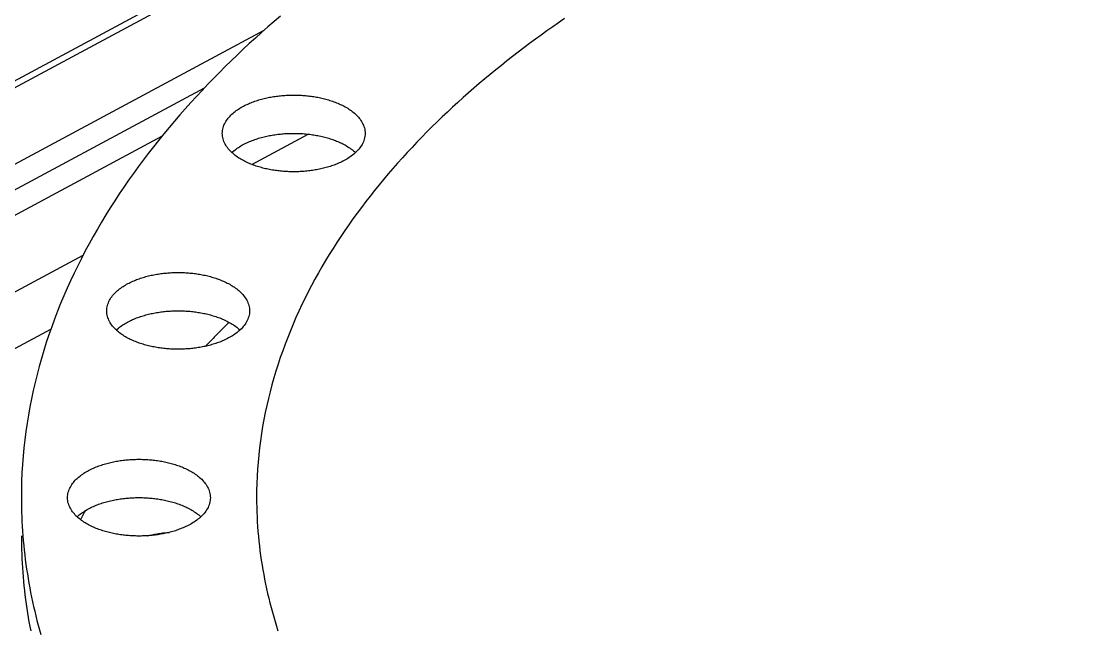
# Model space of a CAD drawing. Header units: millimetres. Extents: x 0 to 841, y 0 to 594.
# Drawn here: x 189.7 to 282.3, y 319.1 to 372 of the extents above; entities that cross this region are included whole.
import ezdxf

# ---------------------------------------------------------------- set-up
doc = ezdxf.new("R2010")
doc.units = ezdxf.units.MM
doc.layers.add('FINA', color=7, linetype='CONTINUOUS', lineweight=25)

msp = doc.modelspace()

# ---------------------------------------------------------------- linework, layer by layer
at = {"layer": 'FINA'}
for points in [[(135.528, 338.111), (282.301, 416.913)], [(156.926, 348.985), (262.449, 405.639)], [(212.142, 372.449), (211.596, 371.98), (211.053, 371.507), (210.514, 371.03), (209.978, 370.548), (209.447, 370.062), (208.92, 369.571), (208.397, 369.076), (207.878, 368.577), (207.363, 368.073), (206.853, 367.564), (206.347, 367.051), (205.846, 366.534), (205.35, 366.012), (204.859, 365.485), (204.372, 364.954), (203.891, 364.418), (203.415, 363.878), (202.945, 363.332), (202.479, 362.782), (202.02, 362.228), (201.566, 361.668), (201.118, 361.104), (200.676, 360.536), (200.241, 359.962), (199.812, 359.384), (199.389, 358.801), (198.972, 358.213), (198.563, 357.62), (198.16, 357.023), (197.765, 356.421), (197.377, 355.815), (196.996, 355.203), (196.623, 354.587), (196.258, 353.966), (195.9, 353.341), (195.551, 352.711), (195.21, 352.077), (194.877, 351.438), (194.553, 350.795), (194.238, 350.147), (193.932, 349.495), (193.635, 348.839), (193.348, 348.179), (193.069, 347.514), (192.801, 346.846), (192.543, 346.174), (192.294, 345.498), (192.056, 344.818), (191.828, 344.135), (191.611, 343.448), (191.405, 342.758), (191.209, 342.065), (191.024, 341.369), (190.851, 340.67), (190.689, 339.968), (190.538, 339.264), (190.399, 338.557), (190.272, 337.848), (190.156, 337.137), (190.052, 336.424), (189.96, 335.71), (189.881, 334.994), (189.813, 334.277), (189.758, 333.559), (189.715, 332.84), (189.684, 332.121), (189.665, 331.401), (189.659, 330.68)], [(236.799, 372.23), (236.289, 371.879), (235.782, 371.524), (235.276, 371.166), (234.773, 370.804), (234.273, 370.44), (233.775, 370.071), (233.279, 369.7), (232.786, 369.325), (232.296, 368.946), (231.808, 368.564), (231.323, 368.179), (230.841, 367.79), (230.362, 367.398), (229.886, 367.002), (229.412, 366.602), (228.942, 366.198), (228.475, 365.791), (228.012, 365.381), (227.551, 364.966), (227.094, 364.548), (226.641, 364.126), (226.191, 363.701), (225.745, 363.271), (225.302, 362.838), (224.863, 362.4), (224.429, 361.959), (223.998, 361.514), (223.571, 361.065), (223.149, 360.613), (222.73, 360.156), (222.316, 359.695), (221.907, 359.23), (221.502, 358.761), (221.102, 358.288), (220.707, 357.811), (220.317, 357.33), (219.932, 356.845), (219.552, 356.356), (219.177, 355.863), (218.808, 355.365), (218.444, 354.864), (218.086, 354.358), (217.734, 353.849), (217.388, 353.335), (217.048, 352.818), (216.714, 352.296), (216.387, 351.77), (216.066, 351.24), (215.752, 350.706), (215.444, 350.169), (215.144, 349.627), (214.85, 349.081), (214.564, 348.532), (214.286, 347.979), (214.015, 347.422), (213.752, 346.861), (213.496, 346.297), (213.249, 345.729), (213.01, 345.158), (212.779, 344.583), (212.557, 344.005), (212.343, 343.423), (212.138, 342.839), (211.942, 342.251), (211.756, 341.661), (211.578, 341.067), (211.41, 340.471), (211.251, 339.872), (211.102, 339.271), (210.962, 338.668), (210.833, 338.062), (210.713, 337.454), (210.604, 336.845), (210.504, 336.233), (210.415, 335.62), (210.336, 335.006), (210.267, 334.39), (210.209, 333.774), (210.162, 333.156), (210.125, 332.538), (210.098, 331.919), (210.082, 331.3), (210.077, 330.68)], [(236.799, 372.23), (236.289, 371.879), (235.782, 371.524), (235.276, 371.166), (234.773, 370.804), (234.273, 370.44), (233.775, 370.071), (233.279, 369.7), (232.786, 369.325), (232.296, 368.946), (231.808, 368.564), (231.323, 368.179), (230.841, 367.79), (230.362, 367.398), (229.886, 367.002), (229.412, 366.602), (228.942, 366.198), (228.475, 365.791), (228.012, 365.381), (227.551, 364.966), (227.094, 364.548), (226.641, 364.126), (226.191, 363.701), (225.745, 363.271), (225.302, 362.838), (224.863, 362.4), (224.429, 361.959), (223.998, 361.514), (223.571, 361.065), (223.149, 360.613), (222.73, 360.156), (222.316, 359.695), (221.907, 359.23), (221.502, 358.761), (221.102, 358.288), (220.707, 357.811), (220.317, 357.33), (219.932, 356.845), (219.552, 356.356), (219.177, 355.863), (218.808, 355.365), (218.444, 354.864), (218.086, 354.358), (217.734, 353.849), (217.388, 353.335), (217.048, 352.818), (216.714, 352.296), (216.387, 351.77), (216.066, 351.24), (215.752, 350.706), (215.444, 350.169), (215.144, 349.627), (214.85, 349.081), (214.564, 348.532), (214.286, 347.979), (214.015, 347.422), (213.752, 346.861), (213.496, 346.297), (213.249, 345.729), (213.01, 345.158), (212.779, 344.583), (212.557, 344.005), (212.343, 343.423), (212.138, 342.839), (211.942, 342.251), (211.756, 341.661), (211.578, 341.067), (211.41, 340.471), (211.251, 339.872), (211.102, 339.271), (210.962, 338.668), (210.833, 338.062), (210.713, 337.454), (210.604, 336.845), (210.504, 336.233), (210.415, 335.62), (210.336, 335.006), (210.267, 334.39), (210.209, 333.774), (210.162, 333.156), (210.125, 332.538), (210.098, 331.919), (210.082, 331.3), (210.077, 330.68)], [(163.113, 345.663), (210.746, 371.236)], [(163.113, 343.448), (205.567, 366.241)], [(207.102, 362.276), (207.106, 362.396), (207.118, 362.516), (207.138, 362.635), (207.165, 362.752), (207.2, 362.868), (207.242, 362.981), (207.29, 363.091), (207.345, 363.199), (207.404, 363.303), (207.469, 363.405), (207.539, 363.503), (207.612, 363.599), (207.69, 363.691), (207.771, 363.78), (207.855, 363.866), (207.942, 363.949), (208.032, 364.03), (208.125, 364.107), (208.219, 364.182), (208.316, 364.254), (208.414, 364.324), (208.514, 364.391), (208.616, 364.455), (208.719, 364.518), (208.824, 364.578), (208.929, 364.636), (209.036, 364.691), (209.144, 364.745), (209.253, 364.796), (209.363, 364.846), (209.473, 364.894), (209.585, 364.94), (209.697, 364.984), (209.81, 365.026), (209.923, 365.067), (210.037, 365.105), (210.152, 365.143), (210.267, 365.178), (210.383, 365.212), (210.499, 365.245), (210.615, 365.275), (210.732, 365.305), (210.85, 365.333), (210.967, 365.359), (211.085, 365.384), (211.203, 365.408), (211.322, 365.43), (211.44, 365.45), (211.559, 365.47), (211.678, 365.488), (211.798, 365.505), (211.917, 365.52), (212.037, 365.534), (212.157, 365.547), (212.277, 365.558), (212.397, 365.568), (212.517, 365.577), (212.637, 365.585), (212.758, 365.591), (212.878, 365.596), (212.999, 365.6), (213.119, 365.602), (213.24, 365.604), (213.36, 365.604), (213.481, 365.602), (213.601, 365.6), (213.722, 365.596), (213.842, 365.591), (213.962, 365.585), (214.083, 365.577), (214.203, 365.568), (214.323, 365.558), (214.443, 365.547), (214.563, 365.534), (214.682, 365.52), (214.802, 365.505), (214.921, 365.488), (215.04, 365.47), (215.159, 365.45), (215.278, 365.43), (215.397, 365.408), (215.515, 365.384), (215.633, 365.359), (215.75, 365.333), (215.867, 365.305), (215.984, 365.275), (216.101, 365.245), (216.217, 365.212), (216.333, 365.178), (216.448, 365.143), (216.562, 365.105), (216.676, 365.067), (216.79, 365.026), (216.903, 364.984), (217.015, 364.94), (217.126, 364.894), (217.237, 364.846), (217.347, 364.796), (217.456, 364.745), (217.564, 364.691), (217.67, 364.636), (217.776, 364.578), (217.881, 364.518), (217.984, 364.455), (218.086, 364.391), (218.186, 364.324), (218.284, 364.254), (218.381, 364.182), (218.475, 364.107), (218.567, 364.03), (218.657, 363.949), (218.744, 363.866), (218.829, 363.78), (218.91, 363.691), (218.987, 363.599), (219.061, 363.503), (219.13, 363.405), (219.195, 363.303), (219.255, 363.199), (219.309, 363.091), (219.358, 362.981), (219.399, 362.868), (219.434, 362.752), (219.462, 362.635), (219.482, 362.516), (219.494, 362.396), (219.498, 362.276)], [(217.683, 359.923), (217.576, 359.867), (217.468, 359.813), (217.359, 359.761), (217.249, 359.711), (217.138, 359.663), (217.027, 359.617), (216.915, 359.573), (216.802, 359.53), (216.688, 359.489), (216.574, 359.45), (216.459, 359.413), (216.344, 359.377), (216.228, 359.343), (216.112, 359.31), (215.996, 359.279), (215.879, 359.25), (215.761, 359.222), (215.644, 359.195), (215.526, 359.17), (215.407, 359.146), (215.289, 359.124), (215.17, 359.103), (215.051, 359.084), (214.932, 359.065), (214.812, 359.049), (214.693, 359.033), (214.573, 359.019), (214.453, 359.006), (214.333, 358.995), (214.212, 358.984), (214.092, 358.975), (213.972, 358.968), (213.851, 358.961), (213.731, 358.956), (213.61, 358.952), (213.49, 358.95), (213.369, 358.948), (213.248, 358.948), (213.128, 358.949), (213.007, 358.952), (212.886, 358.956), (212.766, 358.96), (212.645, 358.967), (212.525, 358.974), (212.405, 358.983), (212.284, 358.993), (212.164, 359.004), (212.044, 359.017), (211.924, 359.031), (211.805, 359.046), (211.685, 359.063), (211.566, 359.081), (211.447, 359.1), (211.328, 359.121), (211.209, 359.143), (211.091, 359.167), (210.973, 359.191), (210.855, 359.218), (210.738, 359.246), (210.621, 359.275), (210.504, 359.306), (210.388, 359.338), (210.272, 359.372), (210.157, 359.408), (210.042, 359.445), (209.928, 359.484), (209.814, 359.524), (209.701, 359.566), (209.589, 359.61), (209.477, 359.656), (209.367, 359.704), (209.257, 359.754), (209.147, 359.805), (209.039, 359.859), (208.932, 359.915), (208.827, 359.972), (208.722, 360.032), (208.619, 360.095), (208.517, 360.159), (208.416, 360.227), (208.318, 360.296), (208.221, 360.368), (208.126, 360.443), (208.034, 360.521), (207.944, 360.601), (207.857, 360.684), (207.772, 360.77), (207.691, 360.86), (207.613, 360.952), (207.54, 361.047), (207.47, 361.146), (207.405, 361.247), (207.345, 361.352), (207.291, 361.46), (207.243, 361.57), (207.201, 361.684), (207.166, 361.799), (207.138, 361.916), (207.118, 362.035), (207.106, 362.155), (207.102, 362.276)], [(207.929, 360.615), (208.019, 360.696), (208.111, 360.774), (208.205, 360.849), (208.302, 360.922), (208.401, 360.992), (208.501, 361.06), (208.603, 361.125), (208.706, 361.188), (208.811, 361.248), (208.916, 361.307), (209.024, 361.363), (209.132, 361.417), (209.241, 361.469), (209.351, 361.519), (209.462, 361.567), (209.574, 361.613), (209.686, 361.657), (209.799, 361.7), (209.913, 361.741), (210.027, 361.78), (210.142, 361.817), (210.258, 361.853), (210.374, 361.887), (210.49, 361.92), (210.607, 361.951), (210.724, 361.981), (210.842, 362.009), (210.96, 362.035), (211.078, 362.061), (211.197, 362.084), (211.315, 362.106), (211.434, 362.127), (211.554, 362.147), (211.673, 362.165), (211.793, 362.182), (211.913, 362.197), (212.033, 362.211), (212.153, 362.224), (212.274, 362.236), (212.394, 362.246), (212.515, 362.255), (212.635, 362.262), (212.756, 362.269), (212.877, 362.274), (212.998, 362.278), (213.119, 362.28), (213.239, 362.282), (213.36, 362.282), (213.481, 362.28), (213.602, 362.278), (213.723, 362.274), (213.844, 362.269), (213.964, 362.262), (214.085, 362.255), (214.206, 362.246), (214.326, 362.236), (214.446, 362.224), (214.567, 362.211), (214.687, 362.197), (214.807, 362.182), (214.926, 362.165), (215.046, 362.147), (215.165, 362.127), (215.284, 362.106), (215.403, 362.084), (215.522, 362.061), (215.64, 362.035), (215.758, 362.009), (215.876, 361.981), (215.993, 361.951), (216.11, 361.92), (216.226, 361.887), (216.342, 361.853), (216.457, 361.817), (216.572, 361.78), (216.687, 361.741), (216.801, 361.7), (216.914, 361.657), (217.026, 361.613), (217.138, 361.567), (217.249, 361.519), (217.359, 361.469), (217.468, 361.417), (217.576, 361.363), (217.683, 361.307), (217.789, 361.248), (217.894, 361.188), (217.997, 361.125), (218.099, 361.06), (218.199, 360.992), (218.298, 360.922), (218.394, 360.849), (218.489, 360.774), (218.581, 360.696), (218.671, 360.615)], [(219.498, 362.276), (219.494, 362.151), (219.481, 362.027), (219.459, 361.904), (219.43, 361.783), (219.392, 361.664), (219.348, 361.547), (219.296, 361.434), (219.239, 361.323), (219.175, 361.216), (219.106, 361.112), (219.033, 361.011), (218.955, 360.914), (218.873, 360.819), (218.787, 360.729), (218.699, 360.641), (218.607, 360.557), (218.512, 360.475), (218.415, 360.397), (218.316, 360.321), (218.215, 360.248), (218.111, 360.178), (218.006, 360.111), (217.9, 360.046), (217.792, 359.983), (217.683, 359.923)], [(167.238, 343.448), (201.866, 362.039)], [(209.663, 359.581), (214.563, 362.212)], [(173.426, 340.126), (195.023, 351.721)], [(197.07, 346.884), (197.074, 347.005), (197.087, 347.125), (197.107, 347.244), (197.134, 347.361), (197.169, 347.476), (197.211, 347.589), (197.259, 347.7), (197.313, 347.807), (197.373, 347.912), (197.438, 348.013), (197.507, 348.112), (197.581, 348.207), (197.659, 348.299), (197.74, 348.389), (197.824, 348.475), (197.911, 348.558), (198.001, 348.638), (198.093, 348.716), (198.188, 348.791), (198.284, 348.863), (198.383, 348.932), (198.483, 348.999), (198.585, 349.064), (198.688, 349.126), (198.792, 349.186), (198.898, 349.244), (199.005, 349.3), (199.113, 349.353), (199.222, 349.405), (199.332, 349.455), (199.442, 349.502), (199.554, 349.548), (199.666, 349.592), (199.779, 349.635), (199.892, 349.675), (200.006, 349.714), (200.121, 349.751), (200.236, 349.787), (200.352, 349.821), (200.468, 349.853), (200.584, 349.884), (200.701, 349.913), (200.818, 349.941), (200.936, 349.968), (201.054, 349.993), (201.172, 350.016), (201.29, 350.038), (201.409, 350.059), (201.528, 350.078), (201.647, 350.096), (201.767, 350.113), (201.886, 350.128), (202.006, 350.142), (202.126, 350.155), (202.246, 350.167), (202.366, 350.177), (202.486, 350.186), (202.606, 350.193), (202.727, 350.199), (202.847, 350.205), (202.967, 350.208), (203.088, 350.211), (203.208, 350.212), (203.329, 350.212), (203.449, 350.211), (203.57, 350.208), (203.69, 350.205), (203.811, 350.199), (203.931, 350.193), (204.051, 350.186), (204.172, 350.177), (204.292, 350.167), (204.412, 350.155), (204.531, 350.142), (204.651, 350.128), (204.771, 350.113), (204.89, 350.096), (205.009, 350.078), (205.128, 350.059), (205.247, 350.038), (205.365, 350.016), (205.483, 349.993), (205.601, 349.968), (205.719, 349.941), (205.836, 349.913), (205.953, 349.884), (206.07, 349.853), (206.186, 349.821), (206.301, 349.787), (206.416, 349.751), (206.531, 349.714), (206.645, 349.675), (206.759, 349.635), (206.871, 349.592), (206.984, 349.548), (207.095, 349.502), (207.206, 349.455), (207.316, 349.405), (207.424, 349.353), (207.532, 349.3), (207.639, 349.244), (207.745, 349.186), (207.849, 349.126), (207.953, 349.064), (208.054, 348.999), (208.154, 348.932), (208.253, 348.863), (208.349, 348.791), (208.444, 348.716), (208.536, 348.638), (208.626, 348.558), (208.713, 348.475), (208.798, 348.389), (208.879, 348.299), (208.956, 348.207), (209.03, 348.112), (209.099, 348.013), (209.164, 347.912), (209.224, 347.807), (209.278, 347.7), (209.326, 347.589), (209.368, 347.476), (209.403, 347.361), (209.431, 347.244), (209.451, 347.125), (209.463, 347.005), (209.467, 346.884)], [(207.651, 344.531), (207.545, 344.475), (207.437, 344.421), (207.328, 344.37), (207.218, 344.32), (207.107, 344.272), (206.996, 344.225), (206.884, 344.181), (206.771, 344.139), (206.657, 344.098), (206.543, 344.059), (206.428, 344.021), (206.313, 343.986), (206.197, 343.952), (206.081, 343.919), (205.965, 343.888), (205.848, 343.858), (205.73, 343.83), (205.613, 343.804), (205.495, 343.779), (205.376, 343.755), (205.258, 343.733), (205.139, 343.712), (205.02, 343.692), (204.9, 343.674), (204.781, 343.657), (204.661, 343.642), (204.542, 343.628), (204.422, 343.615), (204.301, 343.603), (204.181, 343.593), (204.061, 343.584), (203.941, 343.576), (203.82, 343.57), (203.7, 343.565), (203.579, 343.561), (203.458, 343.558), (203.338, 343.557), (203.217, 343.557), (203.096, 343.558), (202.976, 343.56), (202.855, 343.564), (202.735, 343.569), (202.614, 343.575), (202.494, 343.583), (202.373, 343.592), (202.253, 343.602), (202.133, 343.613), (202.013, 343.626), (201.893, 343.64), (201.774, 343.655), (201.654, 343.672), (201.535, 343.689), (201.416, 343.709), (201.297, 343.73), (201.178, 343.752), (201.06, 343.775), (200.942, 343.8), (200.824, 343.826), (200.707, 343.854), (200.59, 343.884), (200.473, 343.914), (200.357, 343.947), (200.241, 343.981), (200.126, 344.016), (200.011, 344.053), (199.897, 344.092), (199.783, 344.133), (199.67, 344.175), (199.558, 344.219), (199.446, 344.265), (199.335, 344.313), (199.225, 344.362), (199.116, 344.414), (199.008, 344.467), (198.901, 344.523), (198.795, 344.581), (198.691, 344.641), (198.587, 344.703), (198.486, 344.768), (198.385, 344.835), (198.287, 344.905), (198.19, 344.977), (198.095, 345.052), (198.003, 345.129), (197.913, 345.209), (197.826, 345.293), (197.741, 345.379), (197.66, 345.468), (197.582, 345.56), (197.508, 345.656), (197.439, 345.754), (197.374, 345.856), (197.314, 345.961), (197.26, 346.068), (197.211, 346.179), (197.169, 346.292), (197.134, 346.408), (197.107, 346.525), (197.087, 346.644), (197.074, 346.764), (197.07, 346.884)], [(197.898, 345.223), (197.987, 345.304), (198.08, 345.383), (198.174, 345.458), (198.271, 345.531), (198.369, 345.601), (198.47, 345.668), (198.571, 345.734), (198.675, 345.796), (198.779, 345.857), (198.885, 345.915), (198.992, 345.971), (199.1, 346.025), (199.21, 346.077), (199.32, 346.127), (199.431, 346.175), (199.542, 346.222), (199.655, 346.266), (199.768, 346.309), (199.882, 346.349), (199.996, 346.389), (200.111, 346.426), (200.227, 346.462), (200.343, 346.496), (200.459, 346.529), (200.576, 346.56), (200.693, 346.589), (200.811, 346.617), (200.929, 346.644), (201.047, 346.669), (201.165, 346.693), (201.284, 346.715), (201.403, 346.736), (201.523, 346.755), (201.642, 346.774), (201.762, 346.79), (201.882, 346.806), (202.002, 346.82), (202.122, 346.833), (202.242, 346.844), (202.363, 346.854), (202.483, 346.863), (202.604, 346.871), (202.725, 346.877), (202.846, 346.882), (202.966, 346.886), (203.087, 346.889), (203.208, 346.89), (203.329, 346.89), (203.45, 346.889), (203.571, 346.886), (203.692, 346.882), (203.813, 346.877), (203.933, 346.871), (204.054, 346.863), (204.174, 346.854), (204.295, 346.844), (204.415, 346.833), (204.536, 346.82), (204.656, 346.806), (204.775, 346.79), (204.895, 346.774), (205.015, 346.755), (205.134, 346.736), (205.253, 346.715), (205.372, 346.693), (205.491, 346.669), (205.609, 346.644), (205.727, 346.617), (205.844, 346.589), (205.962, 346.56), (206.078, 346.529), (206.195, 346.496), (206.311, 346.462), (206.426, 346.426), (206.541, 346.389), (206.656, 346.349), (206.769, 346.309), (206.883, 346.266), (206.995, 346.222), (207.107, 346.175), (207.218, 346.127), (207.328, 346.077), (207.437, 346.025), (207.545, 345.971), (207.652, 345.915), (207.758, 345.857), (207.863, 345.796), (207.966, 345.734), (208.068, 345.668), (208.168, 345.601), (208.266, 345.531), (208.363, 345.458), (208.458, 345.383), (208.55, 345.304), (208.64, 345.223)], [(209.467, 346.884), (209.463, 346.76), (209.45, 346.636), (209.428, 346.513), (209.399, 346.392), (209.361, 346.273), (209.317, 346.156), (209.265, 346.042), (209.207, 345.932), (209.144, 345.824), (209.075, 345.72), (209.002, 345.619), (208.924, 345.522), (208.842, 345.428), (208.756, 345.337), (208.667, 345.25), (208.575, 345.165), (208.481, 345.084), (208.384, 345.005), (208.285, 344.93), (208.183, 344.857), (208.08, 344.787), (207.975, 344.719), (207.869, 344.654), (207.761, 344.592), (207.651, 344.531)], [(207.701, 345.889), (207.614, 345.804), (207.527, 345.718), (207.441, 345.633), (207.354, 345.548), (207.268, 345.462), (207.181, 345.376), (207.095, 345.291), (207.009, 345.205), (206.923, 345.119), (206.837, 345.032), (206.751, 344.946), (206.666, 344.86), (206.58, 344.773), (206.495, 344.686), (206.41, 344.599), (206.325, 344.512), (206.24, 344.425), (206.155, 344.338), (206.071, 344.251), (205.986, 344.163), (205.902, 344.076), (205.818, 343.988), (205.734, 343.9), (205.65, 343.812)], [(173.426, 335.204), (192.222, 345.296)], [(193.67, 330.68), (193.674, 330.801), (193.686, 330.921), (193.706, 331.04), (193.734, 331.157), (193.769, 331.272), (193.81, 331.385), (193.859, 331.496), (193.913, 331.603), (193.973, 331.708), (194.037, 331.809), (194.107, 331.908), (194.181, 332.003), (194.258, 332.095), (194.339, 332.185), (194.423, 332.271), (194.511, 332.354), (194.601, 332.434), (194.693, 332.512), (194.787, 332.587), (194.884, 332.659), (194.982, 332.728), (195.082, 332.795), (195.184, 332.86), (195.287, 332.922), (195.392, 332.982), (195.497, 333.04), (195.604, 333.096), (195.712, 333.149), (195.821, 333.201), (195.931, 333.251), (196.042, 333.298), (196.153, 333.344), (196.265, 333.388), (196.378, 333.431), (196.492, 333.471), (196.606, 333.51), (196.72, 333.547), (196.835, 333.583), (196.951, 333.617), (197.067, 333.649), (197.184, 333.68), (197.301, 333.709), (197.418, 333.737), (197.535, 333.764), (197.653, 333.789), (197.771, 333.812), (197.89, 333.834), (198.009, 333.855), (198.128, 333.874), (198.247, 333.892), (198.366, 333.909), (198.486, 333.924), (198.605, 333.938), (198.725, 333.951), (198.845, 333.963), (198.965, 333.973), (199.085, 333.982), (199.206, 333.989), (199.326, 333.995), (199.446, 334.001), (199.567, 334.004), (199.687, 334.007), (199.808, 334.008), (199.928, 334.008), (200.049, 334.007), (200.169, 334.004), (200.29, 334.001), (200.41, 333.995), (200.531, 333.989), (200.651, 333.982), (200.771, 333.973), (200.891, 333.963), (201.011, 333.951), (201.131, 333.938), (201.251, 333.924), (201.37, 333.909), (201.489, 333.892), (201.609, 333.874), (201.728, 333.855), (201.846, 333.834), (201.965, 333.812), (202.083, 333.789), (202.201, 333.764), (202.318, 333.737), (202.436, 333.709), (202.553, 333.68), (202.669, 333.649), (202.785, 333.617), (202.901, 333.583), (203.016, 333.547), (203.13, 333.51), (203.245, 333.471), (203.358, 333.431), (203.471, 333.388), (203.583, 333.344), (203.695, 333.298), (203.805, 333.251), (203.915, 333.201), (204.024, 333.149), (204.132, 333.096), (204.239, 333.04), (204.344, 332.982), (204.449, 332.922), (204.552, 332.86), (204.654, 332.795), (204.754, 332.728), (204.852, 332.659), (204.949, 332.587), (205.043, 332.512), (205.136, 332.434), (205.226, 332.354), (205.313, 332.271), (205.397, 332.185), (205.478, 332.095), (205.556, 332.003), (205.629, 331.908), (205.699, 331.809), (205.764, 331.708), (205.823, 331.603), (205.877, 331.496), (205.926, 331.385), (205.968, 331.272), (206.002, 331.157), (206.03, 331.04), (206.05, 330.921), (206.062, 330.801), (206.066, 330.68)], [(189.659, 330.68), (189.661, 330.266), (189.667, 329.852), (189.678, 329.437), (189.692, 329.023), (189.71, 328.609), (189.733, 328.195), (189.759, 327.782), (189.79, 327.369), (189.824, 326.956), (189.863, 326.543), (189.906, 326.131), (189.952, 325.719), (190.003, 325.308), (190.058, 324.897), (190.116, 324.487), (190.179, 324.077), (190.245, 323.668), (190.316, 323.26), (190.39, 322.852), (190.468, 322.445), (190.55, 322.039), (190.636, 321.633), (190.726, 321.229), (190.819, 320.825), (190.916, 320.422), (191.017, 320.02), (191.122, 319.619), (191.23, 319.219), (191.342, 318.82)], [(204.251, 328.327), (204.144, 328.271), (204.036, 328.217), (203.927, 328.166), (203.817, 328.116), (203.707, 328.068), (203.595, 328.021), (203.483, 327.977), (203.37, 327.935), (203.256, 327.894), (203.142, 327.855), (203.028, 327.817), (202.912, 327.782), (202.797, 327.748), (202.681, 327.715), (202.564, 327.684), (202.447, 327.654), (202.33, 327.626), (202.212, 327.6), (202.094, 327.575), (201.976, 327.551), (201.857, 327.529), (201.738, 327.508), (201.619, 327.488), (201.5, 327.47), (201.38, 327.453), (201.261, 327.438), (201.141, 327.424), (201.021, 327.411), (200.901, 327.399), (200.781, 327.389), (200.66, 327.38), (200.54, 327.372), (200.419, 327.366), (200.299, 327.361), (200.178, 327.357), (200.058, 327.354), (199.937, 327.353), (199.816, 327.353), (199.696, 327.354), (199.575, 327.356), (199.455, 327.36), (199.334, 327.365), (199.214, 327.371), (199.093, 327.379), (198.973, 327.388), (198.853, 327.398), (198.732, 327.409), (198.612, 327.422), (198.493, 327.436), (198.373, 327.451), (198.253, 327.468), (198.134, 327.486), (198.015, 327.505), (197.896, 327.526), (197.778, 327.548), (197.659, 327.571), (197.541, 327.596), (197.424, 327.622), (197.306, 327.65), (197.189, 327.68), (197.072, 327.71), (196.956, 327.743), (196.84, 327.777), (196.725, 327.812), (196.61, 327.849), (196.496, 327.888), (196.382, 327.929), (196.269, 327.971), (196.157, 328.015), (196.046, 328.061), (195.935, 328.109), (195.825, 328.158), (195.716, 328.21), (195.608, 328.263), (195.501, 328.319), (195.395, 328.377), (195.29, 328.437), (195.187, 328.499), (195.085, 328.564), (194.985, 328.631), (194.886, 328.701), (194.789, 328.773), (194.695, 328.848), (194.602, 328.925), (194.512, 329.005), (194.425, 329.089), (194.341, 329.175), (194.259, 329.264), (194.182, 329.356), (194.108, 329.452), (194.038, 329.55), (193.973, 329.652), (193.913, 329.757), (193.859, 329.864), (193.811, 329.975), (193.769, 330.088), (193.734, 330.204), (193.706, 330.321), (193.686, 330.44), (193.674, 330.56), (193.67, 330.68)], [(194.497, 329.019), (194.587, 329.1), (194.679, 329.179), (194.774, 329.254), (194.87, 329.327), (194.969, 329.397), (195.069, 329.464), (195.171, 329.53), (195.274, 329.592), (195.379, 329.653), (195.485, 329.711), (195.592, 329.767), (195.7, 329.821), (195.809, 329.873), (195.919, 329.923), (196.03, 329.971), (196.142, 330.018), (196.254, 330.062), (196.367, 330.105), (196.481, 330.145), (196.596, 330.185), (196.711, 330.222), (196.826, 330.258), (196.942, 330.292), (197.058, 330.325), (197.175, 330.356), (197.292, 330.385), (197.41, 330.413), (197.528, 330.44), (197.646, 330.465), (197.765, 330.489), (197.884, 330.511), (198.003, 330.532), (198.122, 330.551), (198.242, 330.57), (198.361, 330.586), (198.481, 330.602), (198.601, 330.616), (198.721, 330.629), (198.842, 330.64), (198.962, 330.65), (199.083, 330.659), (199.203, 330.667), (199.324, 330.673), (199.445, 330.678), (199.566, 330.682), (199.687, 330.685), (199.808, 330.686), (199.929, 330.686), (200.049, 330.685), (200.17, 330.682), (200.291, 330.678), (200.412, 330.673), (200.533, 330.667), (200.653, 330.659), (200.774, 330.65), (200.894, 330.64), (201.015, 330.629), (201.135, 330.616), (201.255, 330.602), (201.375, 330.586), (201.495, 330.57), (201.614, 330.551), (201.733, 330.532), (201.853, 330.511), (201.971, 330.489), (202.09, 330.465), (202.208, 330.44), (202.326, 330.413), (202.444, 330.385), (202.561, 330.356), (202.678, 330.325), (202.794, 330.292), (202.91, 330.258), (203.026, 330.222), (203.141, 330.185), (203.255, 330.145), (203.369, 330.105), (203.482, 330.062), (203.594, 330.018), (203.706, 329.971), (203.817, 329.923), (203.927, 329.873), (204.036, 329.821), (204.144, 329.767), (204.251, 329.711), (204.357, 329.653), (204.462, 329.592), (204.565, 329.53), (204.667, 329.464), (204.767, 329.397), (204.866, 329.327), (204.962, 329.254), (205.057, 329.179), (205.149, 329.1), (205.239, 329.019)], [(206.066, 330.68), (206.062, 330.556), (206.049, 330.432), (206.028, 330.309), (205.998, 330.188), (205.961, 330.069), (205.916, 329.952), (205.865, 329.838), (205.807, 329.728), (205.743, 329.62), (205.675, 329.516), (205.601, 329.415), (205.523, 329.318), (205.441, 329.224), (205.356, 329.133), (205.267, 329.046), (205.175, 328.961), (205.08, 328.88), (204.983, 328.801), (204.884, 328.726), (204.783, 328.653), (204.68, 328.583), (204.575, 328.515), (204.468, 328.45), (204.36, 328.388), (204.251, 328.327)], [(210.077, 330.68), (210.079, 330.261), (210.087, 329.842), (210.099, 329.423), (210.116, 329.004), (210.138, 328.585), (210.164, 328.167), (210.196, 327.749), (210.232, 327.331), (210.273, 326.914), (210.319, 326.497), (210.37, 326.081), (210.425, 325.665), (210.485, 325.251), (210.55, 324.836), (210.62, 324.423), (210.694, 324.01), (210.772, 323.598), (210.856, 323.188), (210.944, 322.778), (211.036, 322.369), (211.133, 321.961), (211.234, 321.554), (211.34, 321.148), (211.45, 320.744), (211.564, 320.34), (211.683, 319.938), (211.806, 319.537), (211.933, 319.138)], [(210.077, 330.68), (210.079, 330.261), (210.087, 329.842), (210.099, 329.423), (210.116, 329.004), (210.138, 328.585), (210.164, 328.167), (210.196, 327.749), (210.232, 327.331), (210.273, 326.914), (210.319, 326.497), (210.37, 326.081), (210.425, 325.665), (210.485, 325.251), (210.55, 324.836), (210.62, 324.423), (210.694, 324.01), (210.772, 323.598), (210.856, 323.188), (210.944, 322.778), (211.036, 322.369), (211.133, 321.961), (211.234, 321.554), (211.34, 321.148), (211.45, 320.744), (211.564, 320.34), (211.683, 319.938), (211.806, 319.537), (211.933, 319.138)], [(195.204, 329.55), (195.145, 329.439), (195.087, 329.327), (195.028, 329.215), (194.97, 329.103), (194.913, 328.991), (194.855, 328.879), (194.798, 328.766)], [(189.659, 327.358), (189.661, 326.964), (189.667, 326.569), (189.676, 326.174), (189.689, 325.779), (189.706, 325.385), (189.726, 324.991), (189.75, 324.596), (189.778, 324.203), (189.809, 323.809), (189.844, 323.416), (189.883, 323.023), (189.925, 322.63), (189.971, 322.238), (190.021, 321.846), (190.074, 321.455), (190.131, 321.064), (190.192, 320.674), (190.256, 320.285), (190.323, 319.896), (190.394, 319.507), (190.469, 319.119)], [(200.621, 327.377), (200.737, 327.406), (200.854, 327.433), (200.971, 327.459), (201.089, 327.484), (201.207, 327.507), (201.325, 327.528), (201.443, 327.549), (201.562, 327.568), (201.68, 327.585), (201.799, 327.601), (201.918, 327.616), (202.038, 327.63), (202.157, 327.642), (202.277, 327.653), (202.396, 327.663), (202.516, 327.672)]]:
    msp.add_lwpolyline(points, dxfattribs=at)

doc.saveas('drawing.dxf')
